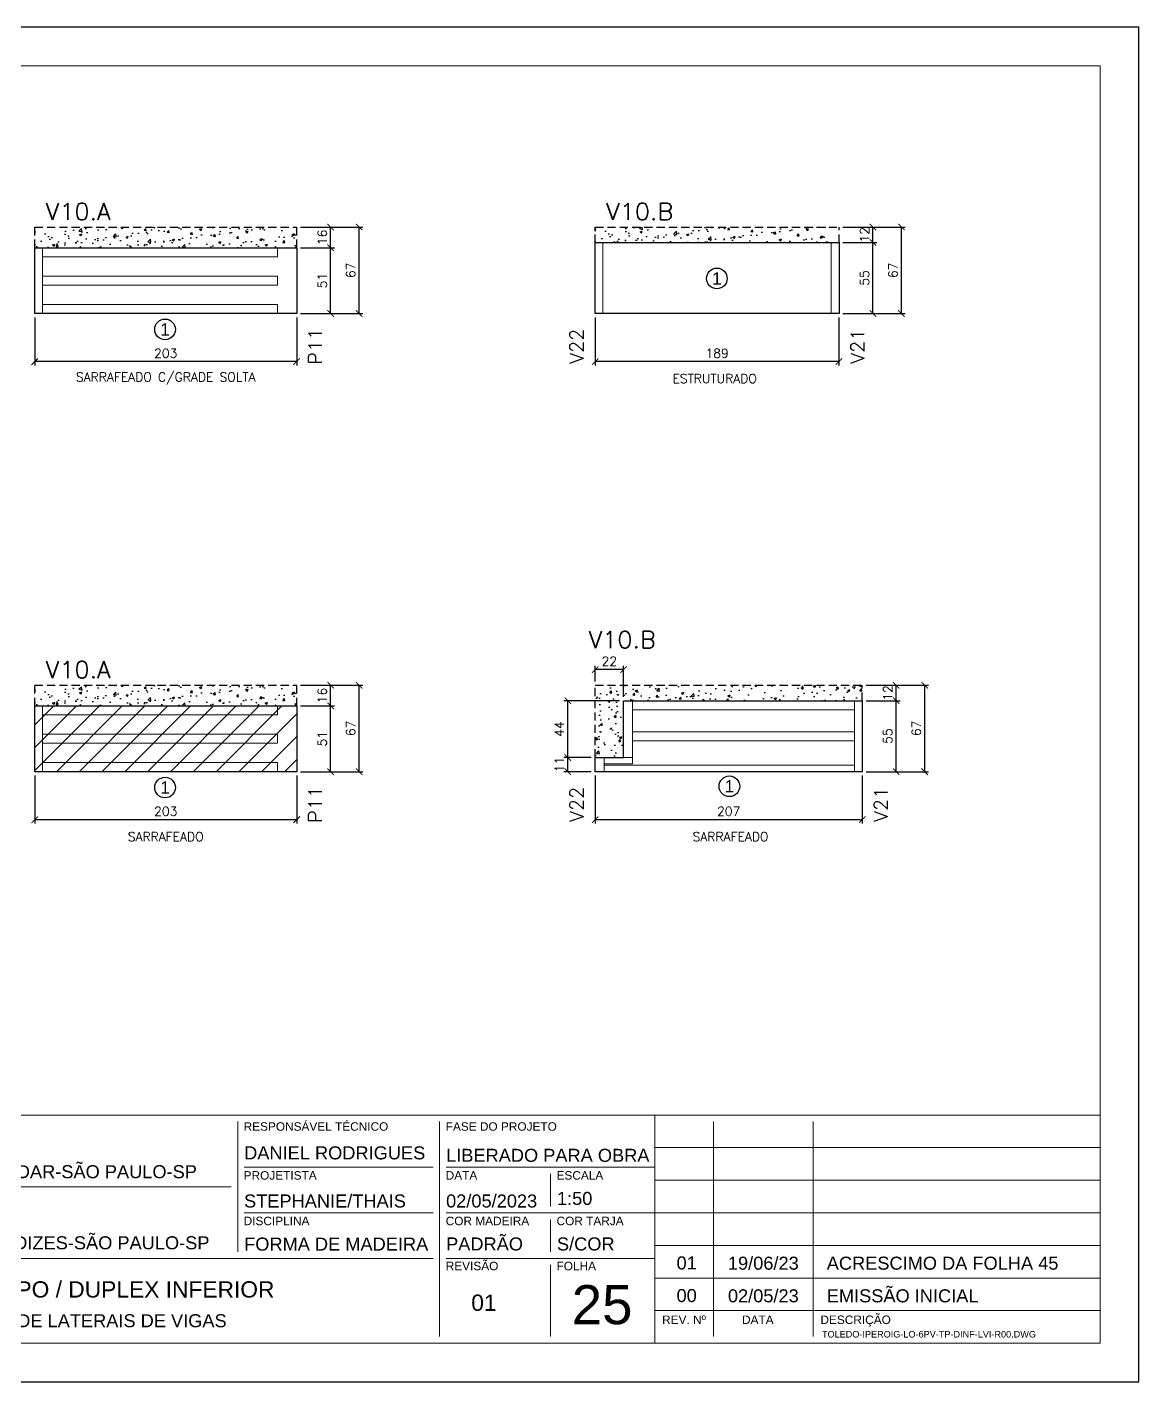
# Model space of a CAD drawing. Extents: x -23436 to 4767, y -4638 to 9755.
# Drawn here: x -18468 to -17606, y 1782 to 2832 of the extents above; entities that cross this region are included whole.
import ezdxf
from ezdxf.enums import TextEntityAlignment as Align

# ---------------------------------------------------------------- set-up
doc = ezdxf.new("R2010")
doc.units = 0
doc.header["$PDMODE"] = 2
doc.header["$PDSIZE"] = 10
doc.linetypes.add('HIDDEN', pattern=[9.525, 6.35, -3.175])
doc.layers.get('0').update_dxf_attribs({"lineweight": 13})
doc.layers.get('Defpoints').update_dxf_attribs({"lineweight": 13})
for name, color, linetype in [('Concreto', 250, 'HIDDEN'), ('Cota', 4, 'Continuous'), ('MB Logo', 255, 'Continuous'), ('Painéis', 200, 'Continuous'), ('Reaproveitamento', 251, 'Continuous'), ('Romaneio', 10, 'Continuous')]:
    doc.layers.add(name, color=color, linetype=linetype)
for name, color, linetype, lineweight in [('FOLHA MB', 7, 'Continuous', 13), ('N° Folha', 5, 'Continuous', 13), ('Sarr 2.2x7', 40, 'Continuous', 9), ('Texto Seção', 7, 'Continuous', 15)]:
    doc.layers.add(name, color=color, linetype=linetype, lineweight=lineweight)
doc.layers.add('Laje_Perimetro', color=7, linetype='Continuous', plot=False)
doc.styles.add('ARIAL', font='arial.ttf', dxfattribs={"oblique": 15, "height": 25})
doc.styles.add('MB_C01', font='arial.ttf', dxfattribs={"height": 1.3})
doc.styles.add('MB_C02', font='arial.ttf', dxfattribs={"height": 2})
doc.styles.add('MB_C03', font='arial.ttf', dxfattribs={"height": 2.5})
doc.styles.add('MB_C04', font='arial.ttf', dxfattribs={"height": 6})
doc.styles.add('REGUA-120', font='ROMANS.shx', dxfattribs={"height": 15})
doc.styles.add('ROMANS', font='romans.shx')
doc.dimstyles.new('Cota Paínel', dxfattribs={"dimtxt": 7, "dimasz": 5, "dimexe": 3, "dimexo": 3, "dimgap": 3, "dimtad": 1, "dimdec": 1, "dimzin": 12, "dimdsep": 46, "dimtxsty": 'ROMANS', "dimblk": 'ARCHTICK', "dimcen": 0, "dimclrd": 4, "dimclre": 4, "dimclrt": 1, "dimadec": 1, "dimazin": 3, "dimtfac": 1, "dimtdec": 1, "dimtmove": 0, "dimatfit": 3, "dimldrblk": 'OBLIQUE', "dimfxl": 1, "dimtolj": 1, "dimtzin": 12, "dimarcsym": 0})

# ---------------------------------------------------------------- blocks, each defined once
blk = doc.blocks.new('A$C169d8357')
at = {"layer": 'FOLHA MB', "color": 1}
for p, q in [((1109.8, 356.7), (70, 356.7)), ((786.6, 351.7), (786.6, 250.7)), ((943.1, 351.7), (943.1, 185)), ((1109.8, 356.7), (1109.8, 179.9)), ((1455, 356.7), (1109.8, 356.7)), ((1155.3, 185), (1155.3, 351.7)), ((1232.6, 351.7), (1232.6, 185)), ((1455, 331.5), (1109.8, 331.5)), ((938.1, 316.3), (791.6, 316.3)), ((1109.8, 316.3), (948.2, 316.3)), ((1029, 311.3), (1029, 286)), ((1455, 306.2), (1109.8, 306.2)), ((781.5, 301.2), (450.7, 301.2)), ((938.1, 281), (791.6, 281)), ((1109.8, 281), (948.2, 281)), ((1029, 275.9), (1029, 250.7)), ((1455, 281), (1109.8, 281)), ((1455, 255.7), (1109.8, 255.7)), ((938.1, 245.6), (450.7, 245.6)), ((1109.8, 245.6), (948.2, 245.6)), ((1029, 240.6), (1029, 185)), ((1455, 230.4), (1109.8, 230.4)), ((1455, 205.2), (1109.8, 205.2))]:
    blk.add_line(p, q, dxfattribs=at)
for points in [[(0, 1199.9), (0, 149.9), (1485, 149.9), (1485, 1199.9)], [(70, 1169.9), (70, 179.9), (1455, 179.9), (1455, 1169.9)]]:
    blk.add_lwpolyline(points, close=True, dxfattribs=at)
at = {"layer": 'FOLHA MB', "color": 6}
for s, height, style, p in [('RESPONSÁVEL TÉCNICO', 6.566, 'MB_C01', (791.2, 344.6)), ('FASE DO PROJETO', 6.566, 'MB_C01', (947.8, 344.6)), ('R. HUNGRIA,620-10ºANDAR-SÃO PAULO-SP', 10.102, 'MB_C02', (459.7, 307.8)), ('PROJETISTA', 6.57, 'MB_C01', (791.2, 306.7)), ('DATA', 6.57, 'MB_C01', (947.8, 306.7)), ('ESCALA', 6.57, 'MB_C01', (1033.7, 306.7)), ('DISCIPLINA', 6.57, 'MB_C01', (791.2, 271.4)), ('COR MADEIRA', 6.566, 'MB_C01', (947.8, 271.4)), ('COR TARJA', 6.57, 'MB_C01', (1033.7, 271.4)), ('RUA IPEROIG,180-PERDIZES-SÃO PAULO-SP', 10.102, 'MB_C02', (459.7, 252.7)), ('REVISÃO', 6.57, 'MB_C01', (947.8, 236.5)), ('FOLHA', 6.57, 'MB_C01', (1033.7, 236.5)), ('PROJETO EXECUTIVO DE LATERAIS DE VIGAS', 10.102, 'MB_C02', (459.7, 192.3))]:
    blk.add_text(s, height=height, dxfattribs=dict(at, style=style)).set_placement(p)
at = {"layer": 'FOLHA MB', "color": 5}
for s, height, style, p in [('DANIEL RODRIGUES', 10.102, 'MB_C02', (791.6, 322.4)), ('LIBERADO PARA OBRA', 10.102, 'MB_C02', (948.1, 320.5)), ('STEPHANIE/THAIS', 10.102, 'MB_C02', (791.5, 285.1)), ('02/05/2023', 10.1, 'MB_C02', (948.1, 285.1)), ('1:50', 10.1, 'MB_C02', (1034, 287.1)), ('PADRÃO', 10.1, 'MB_C02', (948.1, 251.8)), ('FORMA DE MADEIRA', 10.102, 'MB_C02', (791.6, 251.7)), ('S/COR', 10.1, 'MB_C02', (1034, 251.8)), ('01', 10.1, 'MB_C02', (1126.7, 237.1)), ('19/06/23', 10.1, 'MB_C02', (1166.5, 236.9)), ('ACRESCIMO DA FOLHA 45', 10.102, 'MB_C02', (1243.1, 236.9)), ('6º PAVIMENTO / TIPO / DUPLEX INFERIOR', 12.628, 'MB_C03', (459.7, 215.3)), ('00', 10.1, 'MB_C02', (1126.7, 211.8)), ('02/05/23', 10.1, 'MB_C02', (1166.5, 211.6)), ('EMISSÃO INICIAL', 10.102, 'MB_C02', (1243.1, 211.6)), ('01', 12.63, 'MB_C03', (967.6, 205))]:
    blk.add_text(s, height=height, dxfattribs=dict(at, style=style)).set_placement(p)
at = {"layer": 'FOLHA MB', "color": 6, "style": 'MB_C01'}
for s, p in [('REV. Nº', (1132.5, 198.1)), ('DATA', (1189.7, 198.1)), ('DESCRIÇÃO', (1265.5, 198.1))]:
    blk.add_text(s, height=6.57, dxfattribs=at).set_placement(p, align=Align.MIDDLE_CENTER)
at = {"layer": 'FOLHA MB', "insert": (1239.4, 189.4), "char_height": 5.051, "width": 210.818, "attachment_point": 1, "style": 'MB_C04'}
blk.add_mtext('TOLEDO-IPEROIG-LO-6PV-TP-DINF-LVI-R00.DWG', dxfattribs=at)
blk = doc.blocks.new('_ArchTick')
at = {"color": 0, "linetype": 'ByBlock', "const_width": 0.15}
blk.add_lwpolyline([(-0.5, -0.5), (0.5, 0.5)], dxfattribs=at)
blk = doc.blocks.new('*D684')
at = {"layer": 'Cota', "color": 4, "lineweight": -2, "transparency": 16777216}
for p, q in [((-18027.8, 2607.3), (-18027.8, 2570)), ((-17838.8, 2607.3), (-17838.8, 2570)), ((-17838.8, 2573), (-18027.8, 2573))]:
    blk.add_line(p, q, dxfattribs=at)
at = {"layer": 'Defpoints', "color": 0, "transparency": 16777216}
for p in [(-18027.8, 2610.3), (-17838.8, 2610.3), (-18027.8, 2573)]:
    blk.add_point(p, dxfattribs=at)
at = {"layer": 'Cota', "color": 4, "lineweight": -2, "transparency": 16777216, "xscale": 5, "yscale": 5, "zscale": 5, "rotation": 180}
blk.add_blockref('_ArchTick', (-18027.8, 2573), dxfattribs=at)
at = {"layer": 'Cota', "color": 4, "lineweight": -2, "transparency": 16777216, "xscale": 5, "yscale": 5, "zscale": 5}
blk.add_blockref('_ArchTick', (-17838.8, 2573), dxfattribs=at)
at = {"layer": 'Cota', "color": 1, "transparency": 16777216, "insert": (-17933.3, 2579.5), "char_height": 7, "attachment_point": 5, "style": 'ROMANS'}
blk.add_mtext('\\A1;189', dxfattribs=at)
blk = doc.blocks.new('_OBLIQUE')
at = {"color": 0, "linetype": 'ByBlock', "lineweight": -2}
for p, q in [((0, 0), (-1, 0)), ((-0.5, -0.5), (0.5, 0.5))]:
    blk.add_line(p, q, dxfattribs=at)
blk = doc.blocks.new('*D685')
at = {"layer": 'Cota', "color": 4, "lineweight": -2, "transparency": 16777216}
for p, q in [((-17835.8, 2665.3), (-17809.5, 2665.3)), ((-17812.5, 2610.3), (-17812.5, 2665.3)), ((-17835.8, 2610.3), (-17809.5, 2610.3))]:
    blk.add_line(p, q, dxfattribs=at)
at = {"layer": 'Defpoints', "color": 0, "transparency": 16777216}
for p in [(-17838.8, 2665.3), (-17812.5, 2665.3), (-17838.8, 2610.3)]:
    blk.add_point(p, dxfattribs=at)
at = {"layer": 'Cota', "color": 4, "lineweight": -2, "transparency": 16777216, "xscale": 5, "yscale": 5, "zscale": 5}
for p, rotation in [((-17812.5, 2665.3), 90), ((-17812.5, 2610.3), 270)]:
    blk.add_blockref('_ArchTick', p, dxfattribs=dict(at, rotation=rotation))
at = {"layer": 'Cota', "color": 1, "transparency": 16777216, "insert": (-17819, 2637.8), "char_height": 7, "attachment_point": 5, "rotation": 90, "style": 'ROMANS'}
blk.add_mtext('\\A1;55', dxfattribs=at)
blk = doc.blocks.new('*D686')
at = {"layer": 'Cota', "color": 4, "lineweight": -2, "transparency": 16777216}
for p, q in [((-17835.8, 2677.3), (-17809.5, 2677.3)), ((-17812.5, 2665.3), (-17812.5, 2677.3)), ((-17835.8, 2665.3), (-17809.5, 2665.3))]:
    blk.add_line(p, q, dxfattribs=at)
at = {"layer": 'Defpoints', "color": 0, "transparency": 16777216}
for p in [(-17838.8, 2677.3), (-17812.5, 2677.3), (-17838.8, 2665.3)]:
    blk.add_point(p, dxfattribs=at)
at = {"layer": 'Cota', "color": 4, "lineweight": -2, "transparency": 16777216, "xscale": 5, "yscale": 5, "zscale": 5}
for p, rotation in [((-17812.5, 2677.3), 90), ((-17812.5, 2665.3), 270)]:
    blk.add_blockref('_ArchTick', p, dxfattribs=dict(at, rotation=rotation))
at = {"layer": 'Cota', "color": 1, "transparency": 16777216, "insert": (-17819, 2671.3), "char_height": 7, "attachment_point": 5, "rotation": 90, "style": 'ROMANS'}
blk.add_mtext('\\A1;12', dxfattribs=at)
blk = doc.blocks.new('*D687')
at = {"layer": 'Cota', "color": 4, "lineweight": -2, "transparency": 16777216}
for p, q in [((-17835.8, 2677.3), (-17787.4, 2677.3)), ((-17790.4, 2610.3), (-17790.4, 2677.3)), ((-17835.8, 2610.3), (-17787.4, 2610.3))]:
    blk.add_line(p, q, dxfattribs=at)
at = {"layer": 'Defpoints', "color": 0, "transparency": 16777216}
for p in [(-17838.8, 2677.3), (-17790.4, 2677.3), (-17838.8, 2610.3)]:
    blk.add_point(p, dxfattribs=at)
at = {"layer": 'Cota', "color": 4, "lineweight": -2, "transparency": 16777216, "xscale": 5, "yscale": 5, "zscale": 5}
for p, rotation in [((-17790.4, 2677.3), 90), ((-17790.4, 2610.3), 270)]:
    blk.add_blockref('_ArchTick', p, dxfattribs=dict(at, rotation=rotation))
at = {"layer": 'Cota', "color": 1, "transparency": 16777216, "insert": (-17796.9, 2643.8), "char_height": 7, "attachment_point": 5, "rotation": 90, "style": 'ROMANS'}
blk.add_mtext('\\A1;67', dxfattribs=at)
blk = doc.blocks.new('*D688')
at = {"layer": 'Cota', "color": 4, "lineweight": -2, "transparency": 16777216}
for p, q in [((-18462.1, 2607.3), (-18462.1, 2570)), ((-18259.1, 2607.3), (-18259.1, 2570)), ((-18259.1, 2573), (-18462.1, 2573))]:
    blk.add_line(p, q, dxfattribs=at)
at = {"layer": 'Defpoints', "color": 0, "transparency": 16777216}
for p in [(-18462.1, 2610.3), (-18259.1, 2610.3), (-18462.1, 2573)]:
    blk.add_point(p, dxfattribs=at)
at = {"layer": 'Cota', "color": 4, "lineweight": -2, "transparency": 16777216, "xscale": 5, "yscale": 5, "zscale": 5, "rotation": 180}
blk.add_blockref('_ArchTick', (-18462.1, 2573), dxfattribs=at)
at = {"layer": 'Cota', "color": 4, "lineweight": -2, "transparency": 16777216, "xscale": 5, "yscale": 5, "zscale": 5}
blk.add_blockref('_ArchTick', (-18259.1, 2573), dxfattribs=at)
at = {"layer": 'Cota', "color": 1, "transparency": 16777216, "insert": (-18360.6, 2579.5), "char_height": 7, "attachment_point": 5, "style": 'ROMANS'}
blk.add_mtext('\\A1;203', dxfattribs=at)
blk = doc.blocks.new('*D689')
at = {"layer": 'Cota', "color": 4, "lineweight": -2, "transparency": 16777216}
for p, q in [((-18256.1, 2661.3), (-18229.8, 2661.3)), ((-18232.8, 2610.3), (-18232.8, 2661.3)), ((-18256.1, 2610.3), (-18229.8, 2610.3))]:
    blk.add_line(p, q, dxfattribs=at)
at = {"layer": 'Defpoints', "color": 0, "transparency": 16777216}
for p in [(-18259.1, 2661.3), (-18232.8, 2661.3), (-18259.1, 2610.3)]:
    blk.add_point(p, dxfattribs=at)
at = {"layer": 'Cota', "color": 4, "lineweight": -2, "transparency": 16777216, "xscale": 5, "yscale": 5, "zscale": 5}
for p, rotation in [((-18232.8, 2661.3), 90), ((-18232.8, 2610.3), 270)]:
    blk.add_blockref('_ArchTick', p, dxfattribs=dict(at, rotation=rotation))
at = {"layer": 'Cota', "color": 1, "transparency": 16777216, "insert": (-18239.3, 2635.8), "char_height": 7, "attachment_point": 5, "rotation": 90, "style": 'ROMANS'}
blk.add_mtext('\\A1;51', dxfattribs=at)
blk = doc.blocks.new('*D690')
at = {"layer": 'Cota', "color": 4, "lineweight": -2, "transparency": 16777216}
for p, q in [((-18256.1, 2677.3), (-18229.8, 2677.3)), ((-18232.8, 2661.3), (-18232.8, 2677.3)), ((-18256.1, 2661.3), (-18229.8, 2661.3))]:
    blk.add_line(p, q, dxfattribs=at)
at = {"layer": 'Defpoints', "color": 0, "transparency": 16777216}
for p in [(-18259.1, 2677.3), (-18232.8, 2677.3), (-18259.1, 2661.3)]:
    blk.add_point(p, dxfattribs=at)
at = {"layer": 'Cota', "color": 4, "lineweight": -2, "transparency": 16777216, "xscale": 5, "yscale": 5, "zscale": 5}
for p, rotation in [((-18232.8, 2677.3), 90), ((-18232.8, 2661.3), 270)]:
    blk.add_blockref('_ArchTick', p, dxfattribs=dict(at, rotation=rotation))
at = {"layer": 'Cota', "color": 1, "transparency": 16777216, "insert": (-18239.3, 2669.3), "char_height": 7, "attachment_point": 5, "rotation": 90, "style": 'ROMANS'}
blk.add_mtext('\\A1;16', dxfattribs=at)
blk = doc.blocks.new('*D691')
at = {"layer": 'Cota', "color": 4, "lineweight": -2, "transparency": 16777216}
for p, q in [((-18256.1, 2677.3), (-18207.7, 2677.3)), ((-18210.7, 2610.3), (-18210.7, 2677.3)), ((-18256.1, 2610.3), (-18207.7, 2610.3))]:
    blk.add_line(p, q, dxfattribs=at)
at = {"layer": 'Defpoints', "color": 0, "transparency": 16777216}
for p in [(-18259.1, 2677.3), (-18210.7, 2677.3), (-18259.1, 2610.3)]:
    blk.add_point(p, dxfattribs=at)
at = {"layer": 'Cota', "color": 4, "lineweight": -2, "transparency": 16777216, "xscale": 5, "yscale": 5, "zscale": 5}
for p, rotation in [((-18210.7, 2677.3), 90), ((-18210.7, 2610.3), 270)]:
    blk.add_blockref('_ArchTick', p, dxfattribs=dict(at, rotation=rotation))
at = {"layer": 'Cota', "color": 1, "transparency": 16777216, "insert": (-18217.2, 2643.8), "char_height": 7, "attachment_point": 5, "rotation": 90, "style": 'ROMANS'}
blk.add_mtext('\\A1;67', dxfattribs=at)
blk = doc.blocks.new('*D700')
at = {"layer": 'Cota', "color": 4, "lineweight": -2, "transparency": 16777216}
for p, q in [((-18027.8, 2252.2), (-18027.8, 2215)), ((-17820.8, 2252.2), (-17820.8, 2215)), ((-17820.8, 2218), (-18027.8, 2218))]:
    blk.add_line(p, q, dxfattribs=at)
at = {"layer": 'Defpoints', "color": 0, "transparency": 16777216}
for p in [(-18027.8, 2255.2), (-17820.8, 2255.2), (-18027.8, 2218)]:
    blk.add_point(p, dxfattribs=at)
at = {"layer": 'Cota', "color": 4, "lineweight": -2, "transparency": 16777216, "xscale": 5, "yscale": 5, "zscale": 5, "rotation": 180}
blk.add_blockref('_ArchTick', (-18027.8, 2218), dxfattribs=at)
at = {"layer": 'Cota', "color": 4, "lineweight": -2, "transparency": 16777216, "xscale": 5, "yscale": 5, "zscale": 5}
blk.add_blockref('_ArchTick', (-17820.8, 2218), dxfattribs=at)
at = {"layer": 'Cota', "color": 1, "transparency": 16777216, "insert": (-17924.3, 2224.5), "char_height": 7, "attachment_point": 5, "style": 'ROMANS'}
blk.add_mtext('\\A1;207', dxfattribs=at)
blk = doc.blocks.new('*D701')
at = {"layer": 'Cota', "color": 4, "lineweight": -2, "transparency": 16777216}
for p, q in [((-17817.8, 2310.2), (-17791.5, 2310.2)), ((-17794.5, 2255.2), (-17794.5, 2310.2)), ((-17817.8, 2255.2), (-17791.5, 2255.2))]:
    blk.add_line(p, q, dxfattribs=at)
at = {"layer": 'Defpoints', "color": 0, "transparency": 16777216}
for p in [(-17820.8, 2310.2), (-17794.5, 2310.2), (-17820.8, 2255.2)]:
    blk.add_point(p, dxfattribs=at)
at = {"layer": 'Cota', "color": 4, "lineweight": -2, "transparency": 16777216, "xscale": 5, "yscale": 5, "zscale": 5}
for p, rotation in [((-17794.5, 2310.2), 90), ((-17794.5, 2255.2), 270)]:
    blk.add_blockref('_ArchTick', p, dxfattribs=dict(at, rotation=rotation))
at = {"layer": 'Cota', "color": 1, "transparency": 16777216, "insert": (-17801, 2282.7), "char_height": 7, "attachment_point": 5, "rotation": 90, "style": 'ROMANS'}
blk.add_mtext('\\A1;55', dxfattribs=at)
blk = doc.blocks.new('*D702')
at = {"layer": 'Cota', "color": 4, "lineweight": -2, "transparency": 16777216}
for p, q in [((-17817.8, 2322.2), (-17791.5, 2322.2)), ((-17794.5, 2310.2), (-17794.5, 2322.2)), ((-17817.8, 2310.2), (-17791.5, 2310.2))]:
    blk.add_line(p, q, dxfattribs=at)
at = {"layer": 'Defpoints', "color": 0, "transparency": 16777216}
for p in [(-17820.8, 2322.2), (-17794.5, 2322.2), (-17820.8, 2310.2)]:
    blk.add_point(p, dxfattribs=at)
at = {"layer": 'Cota', "color": 4, "lineweight": -2, "transparency": 16777216, "xscale": 5, "yscale": 5, "zscale": 5}
for p, rotation in [((-17794.5, 2322.2), 90), ((-17794.5, 2310.2), 270)]:
    blk.add_blockref('_ArchTick', p, dxfattribs=dict(at, rotation=rotation))
at = {"layer": 'Cota', "color": 1, "transparency": 16777216, "insert": (-17801, 2316.2), "char_height": 7, "attachment_point": 5, "rotation": 90, "style": 'ROMANS'}
blk.add_mtext('\\A1;12', dxfattribs=at)
blk = doc.blocks.new('*D703')
at = {"layer": 'Cota', "color": 4, "lineweight": -2, "transparency": 16777216}
for p, q in [((-17817.8, 2322.2), (-17769.4, 2322.2)), ((-17772.4, 2255.2), (-17772.4, 2322.2)), ((-17817.8, 2255.2), (-17769.4, 2255.2))]:
    blk.add_line(p, q, dxfattribs=at)
at = {"layer": 'Defpoints', "color": 0, "transparency": 16777216}
for p in [(-17820.8, 2322.2), (-17772.4, 2322.2), (-17820.8, 2255.2)]:
    blk.add_point(p, dxfattribs=at)
at = {"layer": 'Cota', "color": 4, "lineweight": -2, "transparency": 16777216, "xscale": 5, "yscale": 5, "zscale": 5}
for p, rotation in [((-17772.4, 2322.2), 90), ((-17772.4, 2255.2), 270)]:
    blk.add_blockref('_ArchTick', p, dxfattribs=dict(at, rotation=rotation))
at = {"layer": 'Cota', "color": 1, "transparency": 16777216, "insert": (-17778.9, 2288.7), "char_height": 7, "attachment_point": 5, "rotation": 90, "style": 'ROMANS'}
blk.add_mtext('\\A1;67', dxfattribs=at)
blk = doc.blocks.new('*D704')
at = {"layer": 'Cota', "color": 4, "lineweight": -2, "transparency": 16777216}
for p, q in [((-18462.1, 2252.2), (-18462.1, 2215)), ((-18259.1, 2252.2), (-18259.1, 2215)), ((-18259.1, 2218), (-18462.1, 2218))]:
    blk.add_line(p, q, dxfattribs=at)
at = {"layer": 'Defpoints', "color": 0, "transparency": 16777216}
for p in [(-18462.1, 2255.2), (-18259.1, 2255.2), (-18462.1, 2218)]:
    blk.add_point(p, dxfattribs=at)
at = {"layer": 'Cota', "color": 4, "lineweight": -2, "transparency": 16777216, "xscale": 5, "yscale": 5, "zscale": 5, "rotation": 180}
blk.add_blockref('_ArchTick', (-18462.1, 2218), dxfattribs=at)
at = {"layer": 'Cota', "color": 4, "lineweight": -2, "transparency": 16777216, "xscale": 5, "yscale": 5, "zscale": 5}
blk.add_blockref('_ArchTick', (-18259.1, 2218), dxfattribs=at)
at = {"layer": 'Cota', "color": 1, "transparency": 16777216, "insert": (-18360.6, 2224.5), "char_height": 7, "attachment_point": 5, "style": 'ROMANS'}
blk.add_mtext('\\A1;203', dxfattribs=at)
blk = doc.blocks.new('*D705')
at = {"layer": 'Cota', "color": 4, "lineweight": -2, "transparency": 16777216}
for p, q in [((-18256.1, 2306.2), (-18229.8, 2306.2)), ((-18232.8, 2255.2), (-18232.8, 2306.2)), ((-18256.1, 2255.2), (-18229.8, 2255.2))]:
    blk.add_line(p, q, dxfattribs=at)
at = {"layer": 'Defpoints', "color": 0, "transparency": 16777216}
for p in [(-18259.1, 2306.2), (-18232.8, 2306.2), (-18259.1, 2255.2)]:
    blk.add_point(p, dxfattribs=at)
at = {"layer": 'Cota', "color": 4, "lineweight": -2, "transparency": 16777216, "xscale": 5, "yscale": 5, "zscale": 5}
for p, rotation in [((-18232.8, 2306.2), 90), ((-18232.8, 2255.2), 270)]:
    blk.add_blockref('_ArchTick', p, dxfattribs=dict(at, rotation=rotation))
at = {"layer": 'Cota', "color": 1, "transparency": 16777216, "insert": (-18239.3, 2280.7), "char_height": 7, "attachment_point": 5, "rotation": 90, "style": 'ROMANS'}
blk.add_mtext('\\A1;51', dxfattribs=at)
blk = doc.blocks.new('*D706')
at = {"layer": 'Cota', "color": 4, "lineweight": -2, "transparency": 16777216}
for p, q in [((-18256.1, 2322.2), (-18229.8, 2322.2)), ((-18232.8, 2306.2), (-18232.8, 2322.2)), ((-18256.1, 2306.2), (-18229.8, 2306.2))]:
    blk.add_line(p, q, dxfattribs=at)
at = {"layer": 'Defpoints', "color": 0, "transparency": 16777216}
for p in [(-18259.1, 2322.2), (-18232.8, 2322.2), (-18259.1, 2306.2)]:
    blk.add_point(p, dxfattribs=at)
at = {"layer": 'Cota', "color": 4, "lineweight": -2, "transparency": 16777216, "xscale": 5, "yscale": 5, "zscale": 5}
for p, rotation in [((-18232.8, 2322.2), 90), ((-18232.8, 2306.2), 270)]:
    blk.add_blockref('_ArchTick', p, dxfattribs=dict(at, rotation=rotation))
at = {"layer": 'Cota', "color": 1, "transparency": 16777216, "insert": (-18239.3, 2314.2), "char_height": 7, "attachment_point": 5, "rotation": 90, "style": 'ROMANS'}
blk.add_mtext('\\A1;16', dxfattribs=at)
blk = doc.blocks.new('*D707')
at = {"layer": 'Cota', "color": 4, "lineweight": -2, "transparency": 16777216}
for p, q in [((-18256.1, 2322.2), (-18207.7, 2322.2)), ((-18210.7, 2255.2), (-18210.7, 2322.2)), ((-18256.1, 2255.2), (-18207.7, 2255.2))]:
    blk.add_line(p, q, dxfattribs=at)
at = {"layer": 'Defpoints', "color": 0, "transparency": 16777216}
for p in [(-18259.1, 2322.2), (-18210.7, 2322.2), (-18259.1, 2255.2)]:
    blk.add_point(p, dxfattribs=at)
at = {"layer": 'Cota', "color": 4, "lineweight": -2, "transparency": 16777216, "xscale": 5, "yscale": 5, "zscale": 5}
for p, rotation in [((-18210.7, 2322.2), 90), ((-18210.7, 2255.2), 270)]:
    blk.add_blockref('_ArchTick', p, dxfattribs=dict(at, rotation=rotation))
at = {"layer": 'Cota', "color": 1, "transparency": 16777216, "insert": (-18217.2, 2288.7), "char_height": 7, "attachment_point": 5, "rotation": 90, "style": 'ROMANS'}
blk.add_mtext('\\A1;67', dxfattribs=at)
blk = doc.blocks.new('*D708')
at = {"layer": 'Cota', "color": 4, "lineweight": -2, "transparency": 16777216}
for p, q in [((-18030.8, 2266.2), (-18052, 2266.2)), ((-18049, 2255.2), (-18049, 2266.2)), ((-18030.8, 2255.2), (-18052, 2255.2))]:
    blk.add_line(p, q, dxfattribs=at)
at = {"layer": 'Defpoints', "color": 0, "transparency": 16777216}
for p in [(-18049, 2266.2), (-18027.8, 2266.2), (-18027.8, 2255.2)]:
    blk.add_point(p, dxfattribs=at)
at = {"layer": 'Cota', "color": 4, "lineweight": -2, "transparency": 16777216, "xscale": 5, "yscale": 5, "zscale": 5}
for p, rotation in [((-18049, 2266.2), 90), ((-18049, 2255.2), 270)]:
    blk.add_blockref('_ArchTick', p, dxfattribs=dict(at, rotation=rotation))
at = {"layer": 'Cota', "color": 1, "transparency": 16777216, "insert": (-18055.5, 2260.7), "char_height": 7, "attachment_point": 5, "rotation": 90, "style": 'ROMANS'}
blk.add_mtext('\\A1;11', dxfattribs=at)
blk = doc.blocks.new('*D709')
at = {"layer": 'Cota', "color": 4, "lineweight": -2, "transparency": 16777216}
for p, q in [((-18008.8, 2310.2), (-18052, 2310.2)), ((-18049, 2266.2), (-18049, 2310.2)), ((-18030.8, 2266.2), (-18052, 2266.2))]:
    blk.add_line(p, q, dxfattribs=at)
at = {"layer": 'Defpoints', "color": 0, "transparency": 16777216}
for p in [(-18049, 2310.2), (-18005.8, 2310.2), (-18027.8, 2266.2)]:
    blk.add_point(p, dxfattribs=at)
at = {"layer": 'Cota', "color": 4, "lineweight": -2, "transparency": 16777216, "xscale": 5, "yscale": 5, "zscale": 5}
for p, rotation in [((-18049, 2310.2), 90), ((-18049, 2266.2), 270)]:
    blk.add_blockref('_ArchTick', p, dxfattribs=dict(at, rotation=rotation))
at = {"layer": 'Cota', "color": 1, "transparency": 16777216, "insert": (-18055.5, 2288.2), "char_height": 7, "attachment_point": 5, "rotation": 90, "style": 'ROMANS'}
blk.add_mtext('\\A1;44', dxfattribs=at)
blk = doc.blocks.new('*D710')
at = {"layer": 'Cota', "color": 4, "lineweight": -2, "transparency": 16777216}
for p, q in [((-18027.8, 2325.2), (-18027.8, 2337.3)), ((-18005.8, 2334.3), (-18027.8, 2334.3)), ((-18005.8, 2313.2), (-18005.8, 2337.3))]:
    blk.add_line(p, q, dxfattribs=at)
at = {"layer": 'Defpoints', "color": 0, "transparency": 16777216}
for p in [(-18027.8, 2334.3), (-18027.8, 2322.2), (-18005.8, 2310.2)]:
    blk.add_point(p, dxfattribs=at)
at = {"layer": 'Cota', "color": 4, "lineweight": -2, "transparency": 16777216, "xscale": 5, "yscale": 5, "zscale": 5, "rotation": 180}
blk.add_blockref('_ArchTick', (-18027.8, 2334.3), dxfattribs=at)
at = {"layer": 'Cota', "color": 4, "lineweight": -2, "transparency": 16777216, "xscale": 5, "yscale": 5, "zscale": 5}
blk.add_blockref('_ArchTick', (-18005.8, 2334.3), dxfattribs=at)
at = {"layer": 'Cota', "color": 1, "transparency": 16777216, "insert": (-18016.8, 2340.8), "char_height": 7, "attachment_point": 5, "style": 'ROMANS'}
blk.add_mtext('\\A1;22', dxfattribs=at)

msp = doc.modelspace()

# ---------------------------------------------------------------- hatches: boundary and pattern name
at = {"layer": 'Concreto'}
h = msp.add_hatch(dxfattribs=at)
h.set_pattern_fill('AR-CONC', color=256, scale=2.5)
h.set_pattern_definition([(50, (-3151.509, -2302), (17.931505, -1.568803), [1.875, -20.625]), (355, (-3151.509, -2302), (-3.468783, 18.804803), [1.5, -16.5]), (100.45144, (-3150.015, -2302.13), (14.462721, 17.236), [1.593505, -17.528553]), (46.1842, (-3151.509, -2297), (26.681033, -4.137982), [2.8125, -30.9375]), (96.63564, (-3149.285, -2297.345), (23.36655, 24.352965), [2.39026, -26.292844]), (351.18416, (-3151.51, -2297), (23.36655, 24.352965), [2.25, -24.75]), (21, (-3149.009, -2298.25), (14.922676, -10.065472), [1.875, -20.625]), (326, (-3149.009, -2298.25), (6.082883, 18.128751), [1.5, -16.5]), (71.45144, (-3147.765, -2299.089), (21.00556, 8.063279), [1.593505, -17.528553]), (37.5, (-3151.509, -2302), (0.3039964, 8.3223463), [0, -16.3, 0, -16.75, 0, -16.5625]), (7.5, (-3151.509, -2302), (6.5767384, 9.860293), [0, -9.55, 0, -15.925, 0, -6.3125]), (327.5, (-3157.084, -2302), (13.345561, -0.5638718), [0, -6.25, 0, -19.5, 0, -25.875]), (317.5, (-3159.584, -2302), (14.579654, 2.5026246), [0, -8.125, 0, -12.95, 0, -18.375])])
h.paths.add_polyline_path([(-18259.08, 2677.26), (-18462.08, 2677.26), (-18462.08, 2661.26), (-18259.08, 2661.26)])
h = msp.add_hatch(dxfattribs=at)
h.set_pattern_fill('AR-CONC', color=256, scale=2.5)
h.set_pattern_definition([(50, (-2717.204, -2300), (17.931505, -1.568803), [1.875, -20.625]), (355, (-2717.204, -2300), (-3.468783, 18.804803), [1.5, -16.5]), (100.45144, (-2715.71, -2300.13), (14.462721, 17.236), [1.593505, -17.528553]), (46.1842, (-2717.204, -2295), (26.681033, -4.137982), [2.8125, -30.9375]), (96.63564, (-2714.98, -2295.345), (23.36655, 24.352965), [2.39026, -26.292844]), (351.18416, (-2717.204, -2295), (23.36655, 24.352965), [2.25, -24.75]), (21, (-2714.704, -2296.25), (14.922676, -10.065472), [1.875, -20.625]), (326, (-2714.704, -2296.25), (6.082883, 18.128751), [1.5, -16.5]), (71.45144, (-2713.46, -2297.089), (21.00556, 8.063279), [1.593505, -17.528553]), (37.5, (-2717.204, -2300), (0.3039964, 8.3223463), [0, -16.3, 0, -16.75, 0, -16.5625]), (7.5, (-2717.204, -2300), (6.5767384, 9.860293), [0, -9.55, 0, -15.925, 0, -6.3125]), (327.5, (-2722.779, -2300), (13.345561, -0.5638718), [0, -6.25, 0, -19.5, 0, -25.875]), (317.5, (-2725.279, -2300), (14.579654, 2.5026246), [0, -8.125, 0, -12.95, 0, -18.375])])
h.paths.add_polyline_path([(-17842.77, 2677.26), (-18027.77, 2677.26), (-18027.77, 2665.26), (-17842.77, 2665.26)])
h = msp.add_hatch(dxfattribs=at)
h.set_pattern_fill('AR-CONC', color=256, scale=2.5)
h.set_pattern_definition([(50, (-3151.509, -2657.06), (17.931505, -1.568803), [1.875, -20.625]), (355, (-3151.509, -2657.06), (-3.468783, 18.804803), [1.5, -16.5]), (100.45144, (-3150.015, -2657.19), (14.462721, 17.236), [1.593505, -17.528553]), (46.1842, (-3151.509, -2652.06), (26.681033, -4.137982), [2.8125, -30.9375]), (96.63564, (-3149.285, -2652.404), (23.36655, 24.352965), [2.39026, -26.292844]), (351.18416, (-3151.51, -2652.06), (23.36655, 24.352965), [2.25, -24.75]), (21, (-3149.009, -2653.31), (14.922676, -10.065472), [1.875, -20.625]), (326, (-3149.009, -2653.31), (6.082883, 18.128751), [1.5, -16.5]), (71.45144, (-3147.765, -2654.148), (21.00556, 8.063279), [1.593505, -17.528553]), (37.5, (-3151.509, -2657.059), (0.3039964, 8.3223463), [0, -16.3, 0, -16.75, 0, -16.5625]), (7.5, (-3151.509, -2657.059), (6.5767384, 9.860293), [0, -9.55, 0, -15.925, 0, -6.3125]), (327.5, (-3157.084, -2657.059), (13.345561, -0.5638718), [0, -6.25, 0, -19.5, 0, -25.875]), (317.5, (-3159.584, -2657.059), (14.579654, 2.5026246), [0, -8.125, 0, -12.95, 0, -18.375])])
h.paths.add_polyline_path([(-18259.08, 2322.2), (-18462.08, 2322.2), (-18462.08, 2306.2), (-18259.08, 2306.2)])
h = msp.add_hatch(dxfattribs=at)
h.set_pattern_fill('AR-CONC', color=256, scale=2.5)
h.set_pattern_definition([(50, (0, 0), (17.931505, -1.568803), [1.875, -20.625]), (355, (0, 0), (-3.468783, 18.804803), [1.5, -16.5]), (100.45144, (1.494, -0.13), (14.462721, 17.236), [1.593505, -17.528553]), (46.1842, (0, 5), (26.681033, -4.137982), [2.8125, -30.9375]), (96.63564, (2.223, 4.655), (23.36655, 24.352965), [2.39026, -26.292844]), (351.18416, (0, 5), (23.36655, 24.352965), [2.25, -24.75]), (21, (2.5, 3.75), (14.922676, -10.065472), [1.875, -20.625]), (326, (2.5, 3.75), (6.082883, 18.128751), [1.5, -16.5]), (71.45144, (3.744, 2.911), (21.00556, 8.063279), [1.593505, -17.528553]), (37.5, (0, 0), (0.3039964, 8.3223463), [0, -16.3, 0, -16.75, 0, -16.5625]), (7.5, (0, 0), (6.5767384, 9.860293), [0, -9.55, 0, -15.925, 0, -6.3125]), (327.5, (-5.575, 0), (13.345561, -0.5638718), [0, -6.25, 0, -19.5, 0, -25.875]), (317.5, (-8.075, 0), (14.579654, 2.5026246), [0, -8.125, 0, -12.95, 0, -18.375])])
h.paths.add_polyline_path([(-18005.77, 2310.2), (-17998.77, 2310.2), (-17820.77, 2310.2), (-17820.77, 2322.2), (-18027.77, 2322.2), (-18027.77, 2266.2), (-18020.77, 2266.2), (-18005.77, 2266.2)])
at = {"layer": 'Reaproveitamento'}
h = msp.add_hatch(dxfattribs=at)
h.set_pattern_fill('ANSI31', color=256, scale=100)
h.set_pattern_definition([(45, (0, 0), (-8.838835, 8.838835), [])])
h.paths.add_polyline_path([(-18462.08, 2255.2), (-18259.08, 2255.2), (-18259.08, 2306.2), (-18462.08, 2306.2)])

# ---------------------------------------------------------------- linework, layer by layer
at = {"layer": 'Concreto'}
for p, q in [((-18462.08, 2677.26), (-18259.08, 2677.26)), ((-18462.08, 2661.26), (-18462.08, 2677.26)), ((-18259.08, 2661.26), (-18259.08, 2677.26)), ((-18027.77, 2677.26), (-17838.77, 2677.26)), ((-18027.77, 2665.26), (-18027.77, 2677.26)), ((-17838.77, 2665.26), (-17838.77, 2677.26)), ((-18462.08, 2322.2), (-18259.08, 2322.2)), ((-18462.08, 2306.2), (-18462.08, 2322.2)), ((-18259.08, 2306.2), (-18259.08, 2322.2)), ((-18027.77, 2322.2), (-17820.77, 2322.2)), ((-18027.77, 2266.2), (-18027.77, 2322.2)), ((-17820.77, 2310.2), (-17820.77, 2322.2))]:
    msp.add_line(p, q, dxfattribs=at)
at = {"layer": 'Laje_Perimetro'}
msp.add_lwpolyline([(-17606.38, 2832.26), (-19091.4, 2832.26), (-19091.4, 1782.26), (-17606.38, 1782.26)], close=True, dxfattribs=at)
at = {"layer": 'Painéis'}
for p, q in [((-18462.08, 2661.26), (-18259.08, 2661.26)), ((-18462.08, 2610.26), (-18462.08, 2661.26)), ((-18259.08, 2661.26), (-18259.08, 2610.26)), ((-18027.77, 2665.26), (-17838.77, 2665.26)), ((-18027.77, 2610.26), (-18027.77, 2665.26)), ((-17838.77, 2665.26), (-17838.77, 2610.26)), ((-18259.08, 2610.26), (-18462.08, 2610.26)), ((-17838.77, 2610.26), (-18027.77, 2610.26)), ((-18005.77, 2310.2), (-17820.77, 2310.2)), ((-18005.77, 2266.2), (-18005.77, 2310.2)), ((-17820.77, 2310.2), (-17820.77, 2255.2)), ((-18462.08, 2306.2), (-18259.08, 2306.2)), ((-18462.08, 2255.2), (-18462.08, 2306.2)), ((-18259.08, 2306.2), (-18259.08, 2255.2)), ((-18027.77, 2255.2), (-18027.77, 2266.2)), ((-18027.77, 2266.2), (-18005.77, 2266.2)), ((-18259.08, 2255.2), (-18462.08, 2255.2)), ((-17820.77, 2255.2), (-18027.77, 2255.2))]:
    msp.add_line(p, q, dxfattribs=at)
at = {"layer": 'Romaneio'}
for centre in [(-17933.45, 2637.46), (-18361.13, 2597.96), (-18361.13, 2242.91), (-17923.73, 2243.86)]:
    msp.add_circle(centre, 8, dxfattribs=at)
at = {"layer": 'Sarr 2.2x7', "color": 50}
for p, q in [((-18462.08, 2610.26), (-18462.08, 2661.26)), ((-18462.08, 2661.26), (-18459.08, 2661.26)), ((-18456.08, 2661.26), (-18459.08, 2661.26)), ((-18456.08, 2610.26), (-18456.08, 2661.26)), ((-18456.08, 2661.26), (-18456.08, 2657.76)), ((-18456.08, 2661.26), (-18274.08, 2661.26)), ((-18456.08, 2654.26), (-18456.08, 2657.76)), ((-18274.08, 2661.26), (-18274.08, 2657.76)), ((-18274.08, 2654.26), (-18274.08, 2657.76)), ((-18027.77, 2610.26), (-18027.77, 2665.26)), ((-18027.77, 2665.26), (-18024.77, 2665.26)), ((-18021.77, 2665.26), (-18024.77, 2665.26)), ((-18021.77, 2610.26), (-18021.77, 2665.26)), ((-17844.77, 2610.26), (-17844.77, 2665.26)), ((-17844.77, 2665.26), (-17841.77, 2665.26)), ((-17838.77, 2665.26), (-17841.77, 2665.26)), ((-17838.77, 2610.26), (-17838.77, 2665.26)), ((-18456.08, 2654.26), (-18274.08, 2654.26)), ((-18456.08, 2639.26), (-18456.08, 2635.76)), ((-18456.08, 2639.26), (-18274.08, 2639.26)), ((-18456.08, 2632.26), (-18456.08, 2635.76)), ((-18274.08, 2639.26), (-18274.08, 2635.76)), ((-18274.08, 2632.26), (-18274.08, 2635.76)), ((-18456.08, 2632.26), (-18274.08, 2632.26)), ((-18274.08, 2617.26), (-18456.08, 2617.26)), ((-18456.08, 2617.26), (-18456.08, 2613.76)), ((-18274.08, 2617.26), (-18274.08, 2613.76)), ((-18462.08, 2610.26), (-18459.08, 2610.26)), ((-18456.08, 2610.26), (-18459.08, 2610.26)), ((-18456.08, 2610.26), (-18456.08, 2613.76)), ((-18274.08, 2610.26), (-18456.08, 2610.26)), ((-18274.08, 2610.26), (-18274.08, 2613.76)), ((-18027.77, 2610.26), (-18024.77, 2610.26)), ((-18021.77, 2610.26), (-18024.77, 2610.26)), ((-17844.77, 2610.26), (-17841.77, 2610.26)), ((-17838.77, 2610.26), (-17841.77, 2610.26)), ((-18005.77, 2266.2), (-18005.77, 2310.2)), ((-18005.77, 2310.2), (-18002.27, 2310.2)), ((-17998.77, 2310.2), (-18002.27, 2310.2)), ((-17998.77, 2266.2), (-17998.77, 2310.2)), ((-17998.77, 2310.2), (-17998.77, 2306.7)), ((-17998.77, 2310.2), (-17826.77, 2310.2)), ((-17826.77, 2255.2), (-17826.77, 2310.2)), ((-17826.77, 2310.2), (-17823.77, 2310.2)), ((-17826.77, 2310.2), (-17826.77, 2306.7)), ((-17820.77, 2310.2), (-17823.77, 2310.2)), ((-17820.77, 2255.2), (-17820.77, 2310.2)), ((-18462.08, 2255.2), (-18462.08, 2306.2)), ((-18462.08, 2306.2), (-18459.08, 2306.2)), ((-18456.08, 2306.2), (-18459.08, 2306.2)), ((-18456.08, 2255.2), (-18456.08, 2306.2)), ((-18456.08, 2306.2), (-18456.08, 2302.7)), ((-18456.08, 2306.2), (-18274.08, 2306.2)), ((-18456.08, 2299.2), (-18456.08, 2302.7)), ((-18274.08, 2306.2), (-18274.08, 2302.7)), ((-18274.08, 2299.2), (-18274.08, 2302.7)), ((-17998.77, 2303.2), (-17998.77, 2306.7)), ((-17998.77, 2303.2), (-17826.77, 2303.2)), ((-17826.77, 2303.2), (-17826.77, 2306.7)), ((-18456.08, 2299.2), (-18274.08, 2299.2)), ((-18456.08, 2284.2), (-18456.08, 2280.7)), ((-18456.08, 2284.2), (-18274.08, 2284.2)), ((-18456.08, 2277.2), (-18456.08, 2280.7)), ((-18274.08, 2284.2), (-18274.08, 2280.7)), ((-18274.08, 2277.2), (-18274.08, 2280.7)), ((-17998.77, 2286.2), (-17998.77, 2282.7)), ((-17998.77, 2286.2), (-17826.77, 2286.2)), ((-17998.77, 2279.2), (-17998.77, 2282.7)), ((-17998.77, 2279.2), (-17826.77, 2279.2)), ((-17826.77, 2286.2), (-17826.77, 2282.7)), ((-17826.77, 2279.2), (-17826.77, 2282.7)), ((-18456.08, 2277.2), (-18274.08, 2277.2)), ((-18274.08, 2262.2), (-18456.08, 2262.2)), ((-18456.08, 2262.2), (-18456.08, 2258.7)), ((-18456.08, 2255.2), (-18456.08, 2258.7)), ((-18274.08, 2262.2), (-18274.08, 2258.7)), ((-18274.08, 2255.2), (-18274.08, 2258.7)), ((-18027.77, 2255.2), (-18027.77, 2266.2)), ((-18027.77, 2266.2), (-18024.27, 2266.2)), ((-18020.77, 2266.2), (-18024.27, 2266.2)), ((-18020.77, 2255.2), (-18020.77, 2266.2)), ((-18020.77, 2266.2), (-18020.77, 2263.7)), ((-18020.77, 2266.2), (-17998.77, 2266.2)), ((-18020.77, 2261.2), (-18020.77, 2263.7)), ((-18020.77, 2261.2), (-17998.77, 2261.2)), ((-17826.77, 2260.2), (-18020.77, 2260.2)), ((-18020.77, 2260.2), (-18020.77, 2257.7)), ((-18020.77, 2255.2), (-18020.77, 2257.7)), ((-18005.77, 2266.2), (-18002.27, 2266.2)), ((-17998.77, 2266.2), (-18002.27, 2266.2)), ((-17998.77, 2266.2), (-17998.77, 2266.2)), ((-17998.77, 2266.2), (-17998.77, 2263.7)), ((-17998.77, 2266.2), (-17998.77, 2263.7)), ((-17998.77, 2261.2), (-17998.77, 2263.7)), ((-17998.77, 2261.2), (-17998.77, 2263.7)), ((-17998.77, 2261.2), (-17998.77, 2261.2)), ((-17826.77, 2260.2), (-17826.77, 2257.7)), ((-17826.77, 2255.2), (-17826.77, 2257.7)), ((-18462.08, 2255.2), (-18459.08, 2255.2)), ((-18456.08, 2255.2), (-18459.08, 2255.2)), ((-18274.08, 2255.2), (-18456.08, 2255.2)), ((-18027.77, 2255.2), (-18024.27, 2255.2)), ((-18020.77, 2255.2), (-18024.27, 2255.2)), ((-17826.77, 2255.2), (-18020.77, 2255.2)), ((-17826.77, 2255.2), (-17823.77, 2255.2)), ((-17820.77, 2255.2), (-17823.77, 2255.2))]:
    msp.add_line(p, q, dxfattribs=at)

# ---------------------------------------------------------------- block references
at = {"layer": 'MB Logo'}
msp.add_blockref('A$C169d8357', (-19091.4, 1632.32), dxfattribs=at)

# ---------------------------------------------------------------- texts
at = {"layer": 'N° Folha', "color": 5, "style": 'MB_C04'}
msp.add_text('25', height=30.306, dxfattribs=at).set_placement((-18045.93, 1827))
at = {"layer": 'Painéis', "color": 1, "char_height": 7, "attachment_point": 5, "style": 'ROMANS'}
for s, insert in [('\\A1;SARRAFEADO C/GRADE SOLTA', (-18360.58, 2559.89)), ('\\A1;ESTRUTURADO', (-17935.15, 2559.89)), ('\\A1;SARRAFEADO', (-18360.58, 2204.83)), ('\\A1;SARRAFEADO', (-17922.86, 2204.83))]:
    msp.add_mtext(s, dxfattribs=dict(at, insert=insert))
at = {"layer": 'Romaneio', "color": 0, "style": 'ARIAL'}
for p in [(-17933.45, 2637.46), (-18361.13, 2597.96), (-18361.13, 2242.91), (-17923.73, 2243.86)]:
    msp.add_text('1', height=9.6, dxfattribs=at).set_placement(p, align=Align.MIDDLE_CENTER)
at = {"layer": 'Texto Seção', "style": 'REGUA-120', "width": 1.05}
for s, p in [('V10.A', (-18453.54, 2682.78)), ('V10.B', (-18019.24, 2682.78)), ('V10.B', (-18032.77, 2351.02)), ('V10.A', (-18453.54, 2327.72))]:
    msp.add_text(s, height=13, dxfattribs=at).set_placement(p)
for s, p in [('P11', (-18244.71, 2584.93)), ('V22', (-18042.09, 2584.93)), ('V21', (-17824.41, 2584.93)), ('P11', (-18244.71, 2229.87)), ('V22', (-18042.09, 2229.87)), ('V21', (-17806.41, 2229.87))]:
    msp.add_text(s, height=10.4, rotation=90, dxfattribs=at).set_placement(p, align=Align.MIDDLE_CENTER)

# ---------------------------------------------------------------- dimensions: what is measured, and where the dimension line sits
at = {"layer": 'Cota'}
for base, p1, p2, picture, middle in [((-18232.82, 2677.26), (-18259.08, 2661.26), (-18259.08, 2677.26), '*D690', (-18232.82, 2669.26)), ((-17812.52, 2677.26), (-17838.77, 2665.26), (-17838.77, 2677.26), '*D686', (-17812.52, 2671.26)), ((-18232.82, 2322.2), (-18259.08, 2306.2), (-18259.08, 2322.2), '*D706', (-18232.82, 2314.2)), ((-17794.52, 2322.2), (-17820.77, 2310.2), (-17820.77, 2322.2), '*D702', (-17794.52, 2316.2)), ((-18049.02, 2266.2), (-18027.77, 2255.2), (-18027.77, 2266.2), '*D708', (-18049.02, 2260.7))]:
    dim = msp.add_linear_dim(base=base, p1=p1, p2=p2, angle=90, dimstyle='Cota Paínel', dxfattribs=at)
    dim.commit()
    dim.dimension.update_dxf_attribs({"geometry": picture, "text_midpoint": middle, "dimtype": 160})
for base, p1, p2, picture, middle in [((-18210.67, 2677.26), (-18259.08, 2610.26), (-18259.08, 2677.26), '*D691', (-18217.17, 2643.76)), ((-17790.36, 2677.26), (-17838.77, 2610.26), (-17838.77, 2677.26), '*D687', (-17796.86, 2643.76)), ((-17812.52, 2665.26), (-17838.77, 2610.26), (-17838.77, 2665.26), '*D685', (-17819.02, 2637.76)), ((-18232.82, 2661.26), (-18259.08, 2610.26), (-18259.08, 2661.26), '*D689', (-18239.32, 2635.76)), ((-18210.67, 2322.2), (-18259.08, 2255.2), (-18259.08, 2322.2), '*D707', (-18217.17, 2288.7)), ((-17772.36, 2322.2), (-17820.77, 2255.2), (-17820.77, 2322.2), '*D703', (-17778.86, 2288.7)), ((-18049.02, 2310.2), (-18027.77, 2266.2), (-18005.77, 2310.2), '*D709', (-18055.52, 2288.2)), ((-17794.52, 2310.2), (-17820.77, 2255.2), (-17820.77, 2310.2), '*D701', (-17801.02, 2282.7)), ((-18232.82, 2306.2), (-18259.08, 2255.2), (-18259.08, 2306.2), '*D705', (-18239.32, 2280.7))]:
    dim = msp.add_linear_dim(base=base, p1=p1, p2=p2, angle=90, dimstyle='Cota Paínel', dxfattribs=at)
    dim.commit()
    dim.dimension.update_dxf_attribs({"geometry": picture, "text_midpoint": middle})
for base, p1, p2, picture, middle in [((-18462.08, 2573.04), (-18259.08, 2610.26), (-18462.08, 2610.26), '*D688', (-18360.58, 2579.54)), ((-18027.77, 2573.04), (-17838.77, 2610.26), (-18027.77, 2610.26), '*D684', (-17933.27, 2579.54)), ((-18027.77, 2334.27), (-18005.77, 2310.2), (-18027.77, 2322.2), '*D710', (-18016.77, 2340.77)), ((-18462.08, 2217.99), (-18259.08, 2255.2), (-18462.08, 2255.2), '*D704', (-18360.58, 2224.49)), ((-18027.77, 2217.99), (-17820.77, 2255.2), (-18027.77, 2255.2), '*D700', (-17924.27, 2224.49))]:
    dim = msp.add_linear_dim(base=base, p1=p1, p2=p2, dimstyle='Cota Paínel', dxfattribs=at)
    dim.commit()
    dim.dimension.update_dxf_attribs({"geometry": picture, "text_midpoint": middle})

doc.saveas('drawing.dxf')
